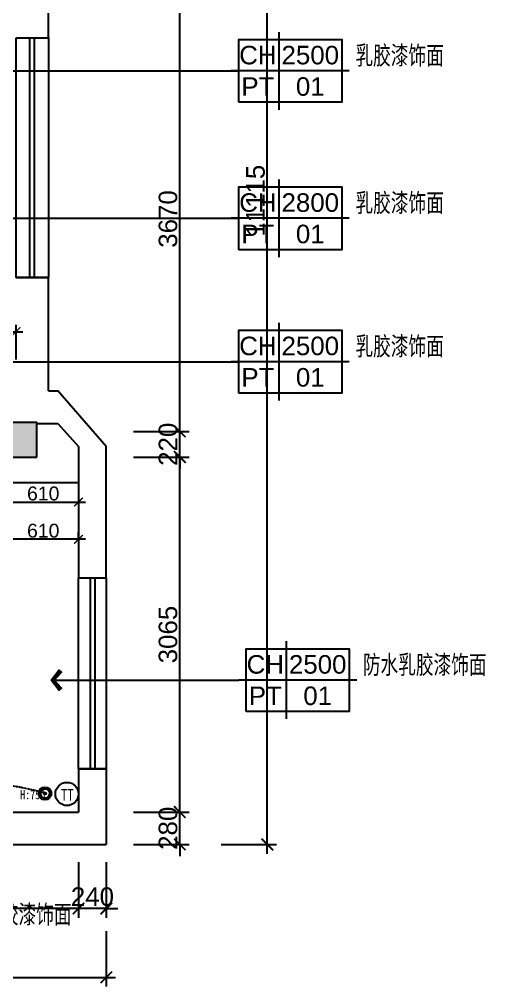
# Model space of a CAD drawing. Header units: millimetres. Extents: x 148889 to 229003, y -70503 to 111106.
# Drawn here: x 217570 to 221599, y 54405 to 62756 of the extents above; entities that cross this region are included whole.
import ezdxf
from ezdxf.enums import TextEntityAlignment as Align

# ---------------------------------------------------------------- set-up
doc = ezdxf.new("R2010")
doc.units = ezdxf.units.MM
doc.header["$PDMODE"] = 3
doc.linetypes.add('DASHED2', pattern=[0.375, 0.25, -0.125])
for name, color, linetype in [('@TK图框', 1, 'Continuous'), ('AXIS_TEXT', 7, 'Continuous'), ('C-天花标高', 1, 'Continuous'), ('C-灯具1', 2, 'Continuous'), ('P-原墙线', 7, 'Continuous'), ('P-外部尺寸', 44, 'Continuous'), ('P-完成面尺寸', 44, 'Continuous'), ('P-开关', 7, 'DASHED2'), ('P-插座', 1, 'Continuous'), ('P-新墙线', 4, 'Continuous'), ('P-窗', 3, 'Continuous'), ('P-间墙尺寸', 6, 'Continuous')]:
    doc.layers.add(name, color=color, linetype=linetype)
doc.styles.add('Arial', font='arial.ttf')
doc.styles.add('COMPLEX', font='complex_.ttf')
doc.styles.add('hb', font='hbsmall.shx', dxfattribs={"width": 0.7})
doc.styles.add('ROMANS', font='ROMANS.shx', dxfattribs={"bigfont": 'BIGFONT.shx'})
doc.styles.add('st', font='SimSun.ttf', dxfattribs={"width": 0.7})
doc.styles.add('宋体', font='SimSun.ttf')
doc.dimstyles.new('1比60', dxfattribs={"dimscale": 60, "dimtxt": 2, "dimasz": 1.25, "dimexe": 1, "dimexo": 1, "dimgap": 0.2, "dimtad": 1, "dimdec": 0, "dimrnd": 0.005, "dimzin": 0, "dimdsep": 46, "dimtxsty": 'Arial', "dimblk": 'ARCHTICK', "dimcen": 0.125, "dimdle": 1, "dimclrd": 44, "dimclre": 44, "dimclrt": 50, "dimadec": 0, "dimazin": 0, "dimtfac": 1, "dimtdec": 0, "dimtix": 1, "dimtmove": 2, "dimatfit": 3, "dimldrblk": 'DOT', "dimfxl": 4, "dimfxlon": 1, "dimtvp": 1, "dimtolj": 1, "dimtzin": 0, "dimarcsym": 0})
doc.dimstyles.new('1比80', dxfattribs={"dimscale": 80, "dimtxt": 2, "dimasz": 1.25, "dimexe": 1, "dimexo": 1, "dimgap": 0.25, "dimtad": 1, "dimdec": 0, "dimrnd": 0.005, "dimzin": 0, "dimdsep": 46, "dimtxsty": 'Arial', "dimblk": 'ARCHTICK', "dimcen": 0.125, "dimdle": 1, "dimclrd": 44, "dimclre": 44, "dimclrt": 50, "dimadec": 0, "dimazin": 0, "dimtfac": 1, "dimtdec": 0, "dimtix": 1, "dimtmove": 2, "dimatfit": 3, "dimldrblk": 'DOT', "dimfxl": 5, "dimfxlon": 1, "dimtvp": 1, "dimtolj": 1, "dimtzin": 0, "dimarcsym": 0})
doc.dimstyles.new('出图比例1：50', dxfattribs={"dimscale": 50, "dimtxt": 2.5, "dimasz": 2, "dimexe": 2, "dimexo": 2, "dimgap": 1, "dimtad": 1, "dimdec": 0, "dimrnd": 5, "dimzin": 0, "dimdsep": 46, "dimtxsty": 'ROMANS', "dimblk1": 'ZHL_XS', "dimblk2": 'ZHL_XS', "dimsah": 1, "dimcen": 0.09, "dimclrd": 256, "dimclre": 256, "dimclrt": 41, "dimadec": 0, "dimazin": 0, "dimtfac": 1, "dimtdec": 4, "dimtix": 1, "dimtmove": 2, "dimatfit": 3, "dimldrblk": 'ZHL_JT', "dimfxl": 1, "dimtolj": 1, "dimtzin": 0, "dimarcsym": 0})

# ---------------------------------------------------------------- blocks, each defined once
blk = doc.blocks.new('RC-')
for p, q in [((-1.51, -5.24), (-1.51, 5.24)), ((7.96, 0), (-7.96, 0))]:
    blk.add_line(p, q)
blk.add_lwpolyline([(-6.96, -4.24), (-6.96, 4.24), (6.96, 4.24), (6.96, -4.24)], close=True)
at = {"width": 0.7, "flags": 4}
for tag, height, style, p in [('NUM7', 2.5, 'st', (-8, 0.84)), ('NUM8', 2, 'hb', (-8, -3.39))]:
    blk.add_attdef(tag, text='', height=height, dxfattribs=dict(at, style=style)).set_placement(p, align=Align.RIGHT)
for tag, height, style, p in [('NUM1', 2, 'hb', (-4.37, 2.13)), ('NUM2', 2, 'hb', (2.7, 2.13)), ('NUM3', 2, 'hb', (-4.37, -2.11)), ('NUM4', 2, 'hb', (2.7, -2.11)), ('NUM9', 2, 'hb', (0, -6.66)), ('NUM10', 2.5, 'st', (0, -10.89))]:
    blk.add_attdef(tag, text='', height=height, dxfattribs=dict(at, style=style)).set_placement(p, align=Align.MIDDLE)
for tag, p, height, style in [('NUM5', (7.54, 0.84), 2.5, 'st'), ('NUM6', (7.54, -3.39), 2, 'hb')]:
    blk.add_attdef(tag, p, '', height=height, dxfattribs=dict(at, style=style))
blk = doc.blocks.new('ZHL_JT')
blk.add_line((-0.221, 0), (-1, 0))
blk.add_lwpolyline([(-0.221, 0), (-0.861, -0.689), (-0.654, -0.862), (0, 0), (-0.654, 0.862), (-0.861, 0.689)], close=True)
for points in [[(-0.861, 0.689), (-0.654, 0.862), (-0.221, 0), (0, 0)], [(-0.861, -0.689), (-0.654, -0.862), (-0.221, 0), (0, 0)]]:
    blk.add_solid(points)
blk = doc.blocks.new('ZHL_XS')
blk.add_line((-1, 0), (0, 0))
at = {"const_width": 0.2}
blk.add_lwpolyline([(-0.6, -0.6), (0.6, 0.6)], dxfattribs=at)
blk = doc.blocks.new('A$C12956B44')
for p, q in [((165, 225), (285, 225)), ((225, 165), (225, 285))]:
    blk.add_line(p, q)
for radius in [225, 40, 20]:
    blk.add_circle((225, 225), radius)
at = {"color": 252, "linetype": 'Continuous'}
for radius in [185, 165]:
    blk.add_circle((225, 225), radius, dxfattribs=at)
blk = doc.blocks.new('_AXISO')
blk.add_circle((0, 0), 0.5)
at = {"layer": 'AXIS_TEXT', "style": 'COMPLEX', "width": 1.041667}
blk.add_attdef('A', text='', height=0.56, dxfattribs=at).set_placement((-0.25, -0.28), (0.25, -0.28), align=Align.FIT)
blk = doc.blocks.new('_ArchTick')
at = {"color": 0, "linetype": 'ByBlock', "const_width": 0.15}
blk.add_lwpolyline([(-0.5, -0.5), (0.5, 0.5)], dxfattribs=at)
blk = doc.blocks.new('*D761')
at = {"layer": 'Defpoints', "color": 0}
for p in [(218081.5, 55632.5), (218321.9, 55632.5), (218081.5, 55079.6)]:
    blk.add_point(p, dxfattribs=at)
at = {"layer": 'P-外部尺寸', "color": 44, "lineweight": -2}
for p, q in [((218081.5, 55479.6), (218081.5, 54999.6)), ((218321.9, 55479.6), (218321.9, 54999.6)), ((218081.5, 55079.6), (217981.5, 55079.6)), ((218321.9, 55079.6), (218081.5, 55079.6)), ((218321.9, 55079.6), (218421.9, 55079.6))]:
    blk.add_line(p, q, dxfattribs=at)
at = {"layer": 'P-外部尺寸', "color": 44, "lineweight": -2, "xscale": 100, "yscale": 100, "zscale": 100}
blk.add_blockref('_ArchTick', (218081.5, 55079.6), dxfattribs=at)
at = {"layer": 'P-外部尺寸', "color": 44, "lineweight": -2, "xscale": 100, "yscale": 100, "zscale": 100, "rotation": 180}
blk.add_blockref('_ArchTick', (218321.9, 55079.6), dxfattribs=at)
at = {"layer": 'P-外部尺寸', "color": 50, "insert": (218201.7, 55181.3), "char_height": 160, "attachment_point": 5, "style": 'Arial'}
blk.add_mtext('\\A1;240', dxfattribs=at)
blk = doc.blocks.new('_Dot')
at = {"color": 0, "linetype": 'ByBlock', "lineweight": -2}
blk.add_line((-0.5, 0), (-1, 0), dxfattribs=at)
at = {"color": 0, "linetype": 'ByBlock', "const_width": 0.5}
blk.add_lwpolyline([(-0.25, 0, 1), (0.25, 0, 1)], format="xyb", close=True, dxfattribs=at)
blk = doc.blocks.new('*D762')
at = {"layer": 'Defpoints', "color": 0}
for p in [(213576.9, 56148), (218081.5, 55632.5), (213576.9, 55079.6)]:
    blk.add_point(p, dxfattribs=at)
at = {"layer": 'P-外部尺寸', "color": 44, "lineweight": -2}
for p, q in [((213576.9, 55479.6), (213576.9, 54999.6)), ((218081.5, 55479.6), (218081.5, 54999.6)), ((218161.5, 55079.6), (213496.9, 55079.6))]:
    blk.add_line(p, q, dxfattribs=at)
at = {"layer": 'P-外部尺寸', "color": 44, "lineweight": -2, "xscale": 100, "yscale": 100, "zscale": 100, "rotation": 180}
blk.add_blockref('_ArchTick', (213576.9, 55079.6), dxfattribs=at)
at = {"layer": 'P-外部尺寸', "color": 44, "lineweight": -2, "xscale": 100, "yscale": 100, "zscale": 100}
blk.add_blockref('_ArchTick', (218081.5, 55079.6), dxfattribs=at)
at = {"layer": 'P-外部尺寸', "color": 50, "insert": (215829.2, 55181.3), "char_height": 160, "attachment_point": 5, "style": 'Arial'}
blk.add_mtext('\\A1;4505', dxfattribs=at)
blk = doc.blocks.new('*D772')
at = {"layer": 'Defpoints', "color": 0}
for p in [(204281.9, 55079.6), (218321.9, 55079.6), (218321.9, 54484.9)]:
    blk.add_point(p, dxfattribs=at)
at = {"layer": 'P-外部尺寸', "color": 44, "lineweight": -2}
for p, q in [((204281.9, 54884.9), (204281.9, 54404.9)), ((218321.9, 54884.9), (218321.9, 54404.9)), ((204201.9, 54484.9), (218401.9, 54484.9))]:
    blk.add_line(p, q, dxfattribs=at)
at = {"layer": 'P-外部尺寸', "color": 44, "lineweight": -2, "xscale": 100, "yscale": 100, "zscale": 100, "rotation": 180}
blk.add_blockref('_ArchTick', (204281.9, 54484.9), dxfattribs=at)
at = {"layer": 'P-外部尺寸', "color": 44, "lineweight": -2, "xscale": 100, "yscale": 100, "zscale": 100}
blk.add_blockref('_ArchTick', (218321.9, 54484.9), dxfattribs=at)
at = {"layer": 'P-外部尺寸', "color": 50, "insert": (211301.9, 54586.6), "char_height": 160, "attachment_point": 5, "style": 'Arial'}
blk.add_mtext('\\A1;14040', dxfattribs=at)
blk = doc.blocks.new('*D773')
at = {"layer": 'Defpoints', "color": 0}
for p in [(218321.9, 55912.2), (218956.8, 55912.2), (218321.9, 55632.5)]:
    blk.add_point(p, dxfattribs=at)
at = {"layer": 'P-外部尺寸', "color": 44, "lineweight": -2}
for p, q in [((218956.8, 55912.2), (218956.8, 56012.2)), ((218556.8, 55912.2), (219036.8, 55912.2)), ((218956.8, 55632.5), (218956.8, 55912.2)), ((218556.8, 55632.5), (219036.8, 55632.5)), ((218956.8, 55632.5), (218956.8, 55532.5))]:
    blk.add_line(p, q, dxfattribs=at)
at = {"layer": 'P-外部尺寸', "color": 44, "lineweight": -2, "xscale": 100, "yscale": 100, "zscale": 100}
for p, rotation in [((218956.8, 55912.2), 270), ((218956.8, 55632.5), 90)]:
    blk.add_blockref('_ArchTick', p, dxfattribs=dict(at, rotation=rotation))
at = {"layer": 'P-外部尺寸', "color": 50, "insert": (218855.1, 55772.3), "char_height": 160, "attachment_point": 5, "rotation": 90, "style": 'Arial'}
blk.add_mtext('\\A1;280', dxfattribs=at)
blk = doc.blocks.new('*D774')
at = {"layer": 'Defpoints', "color": 0}
for p in [(217125.6, 58977.5), (218956.8, 58977.5), (218321.9, 55912.2)]:
    blk.add_point(p, dxfattribs=at)
at = {"layer": 'P-外部尺寸', "color": 44, "lineweight": -2}
for p, q in [((218956.8, 55832.2), (218956.8, 59057.5)), ((218556.8, 58977.5), (219036.8, 58977.5)), ((218556.8, 55912.2), (219036.8, 55912.2))]:
    blk.add_line(p, q, dxfattribs=at)
at = {"layer": 'P-外部尺寸', "color": 44, "lineweight": -2, "xscale": 100, "yscale": 100, "zscale": 100}
for p, rotation in [((218956.8, 58977.5), 90), ((218956.8, 55912.2), 270)]:
    blk.add_blockref('_ArchTick', p, dxfattribs=dict(at, rotation=rotation))
at = {"layer": 'P-外部尺寸', "color": 50, "insert": (218855.1, 57444.8), "char_height": 160, "attachment_point": 5, "rotation": 90, "style": 'Arial'}
blk.add_mtext('\\A1;3065', dxfattribs=at)
blk = doc.blocks.new('*D775')
at = {"layer": 'Defpoints', "color": 0}
for p in [(217125.6, 59197.5), (218956.8, 59197.5), (217125.6, 58977.5)]:
    blk.add_point(p, dxfattribs=at)
at = {"layer": 'P-外部尺寸', "color": 44, "lineweight": -2}
for p, q in [((218956.8, 59197.5), (218956.8, 59297.5)), ((218556.8, 59197.5), (219036.8, 59197.5)), ((218956.8, 58977.5), (218956.8, 59197.5)), ((218556.8, 58977.5), (219036.8, 58977.5)), ((218956.8, 58977.5), (218956.8, 58877.5))]:
    blk.add_line(p, q, dxfattribs=at)
at = {"layer": 'P-外部尺寸', "color": 44, "lineweight": -2, "xscale": 100, "yscale": 100, "zscale": 100}
for p, rotation in [((218956.8, 59197.5), 270), ((218956.8, 58977.5), 90)]:
    blk.add_blockref('_ArchTick', p, dxfattribs=dict(at, rotation=rotation))
at = {"layer": 'P-外部尺寸', "color": 50, "insert": (218855.1, 59087.5), "char_height": 160, "attachment_point": 5, "rotation": 90, "style": 'Arial'}
blk.add_mtext('\\A1;220', dxfattribs=at)
blk = doc.blocks.new('*D776')
at = {"layer": 'Defpoints', "color": 0}
for p in [(214807.6, 62867.5), (218956.8, 62867.5), (217125.6, 59197.5)]:
    blk.add_point(p, dxfattribs=at)
at = {"layer": 'P-外部尺寸', "color": 44, "lineweight": -2}
for p, q in [((218956.8, 59117.5), (218956.8, 62947.5)), ((218556.8, 62867.5), (219036.8, 62867.5)), ((218556.8, 59197.5), (219036.8, 59197.5))]:
    blk.add_line(p, q, dxfattribs=at)
at = {"layer": 'P-外部尺寸', "color": 44, "lineweight": -2, "xscale": 100, "yscale": 100, "zscale": 100}
for p, rotation in [((218956.8, 62867.5), 90), ((218956.8, 59197.5), 270)]:
    blk.add_blockref('_ArchTick', p, dxfattribs=dict(at, rotation=rotation))
at = {"layer": 'P-外部尺寸', "color": 50, "insert": (218855.1, 61032.5), "char_height": 160, "attachment_point": 5, "rotation": 90, "style": 'Arial'}
blk.add_mtext('\\A1;3670', dxfattribs=at)
blk = doc.blocks.new('*D780')
at = {"layer": 'Defpoints', "color": 0}
for p in [(218956.8, 66747.5), (219712.6, 66747.5), (218956.8, 55632.5)]:
    blk.add_point(p, dxfattribs=at)
at = {"layer": 'P-外部尺寸', "color": 44, "lineweight": -2}
for p, q in [((219712.6, 55552.5), (219712.6, 66827.5)), ((219312.6, 66747.5), (219792.6, 66747.5)), ((219312.6, 55632.5), (219792.6, 55632.5))]:
    blk.add_line(p, q, dxfattribs=at)
at = {"layer": 'P-外部尺寸', "color": 44, "lineweight": -2, "xscale": 100, "yscale": 100, "zscale": 100}
for p, rotation in [((219712.6, 66747.5), 90), ((219712.6, 55632.5), 270)]:
    blk.add_blockref('_ArchTick', p, dxfattribs=dict(at, rotation=rotation))
at = {"layer": 'P-外部尺寸', "color": 50, "insert": (219610.9, 61190), "char_height": 160, "attachment_point": 5, "rotation": 90, "style": 'Arial'}
blk.add_mtext('\\A1;11115', dxfattribs=at)
blk = doc.blocks.new('*D934')
at = {"layer": 'Defpoints', "color": 0}
for p in [(217471.9, 58757.5), (218081.9, 58757.5), (218081.9, 58588.8)]:
    blk.add_point(p, dxfattribs=at)
at = {"layer": 'P-间墙尺寸', "color": 44, "lineweight": -2}
for p, q in [((217471.9, 58697.5), (217471.9, 58528.8)), ((218081.9, 58697.5), (218081.9, 58528.8)), ((217411.9, 58588.8), (218141.9, 58588.8))]:
    blk.add_line(p, q, dxfattribs=at)
at = {"layer": 'P-间墙尺寸', "color": 44, "lineweight": -2, "xscale": 75, "yscale": 75, "zscale": 75, "rotation": 180}
blk.add_blockref('_ArchTick', (217471.9, 58588.8), dxfattribs=at)
at = {"layer": 'P-间墙尺寸', "color": 44, "lineweight": -2, "xscale": 75, "yscale": 75, "zscale": 75}
blk.add_blockref('_ArchTick', (218081.9, 58588.8), dxfattribs=at)
at = {"layer": 'P-间墙尺寸', "color": 50, "insert": (217776.9, 58662), "char_height": 120, "attachment_point": 5, "style": 'Arial'}
blk.add_mtext('\\A1;610', dxfattribs=at)
blk = doc.blocks.new('*D961')
at = {"layer": 'Defpoints', "color": 0}
for p in [(217471.9, 58267.4), (217471.9, 58239.6), (218081.9, 58239.6)]:
    blk.add_point(p, dxfattribs=at)
at = {"layer": 'P-完成面尺寸', "color": 44, "lineweight": -2}
for p, q in [((217471.9, 58267.4), (217471.9, 58327.4)), ((218081.9, 58267.4), (218081.9, 58327.4)), ((218141.9, 58267.4), (217411.9, 58267.4))]:
    blk.add_line(p, q, dxfattribs=at)
at = {"layer": 'P-完成面尺寸', "color": 44, "lineweight": -2, "xscale": 75, "yscale": 75, "zscale": 75, "rotation": 180}
blk.add_blockref('_ArchTick', (217471.9, 58267.4), dxfattribs=at)
at = {"layer": 'P-完成面尺寸', "color": 44, "lineweight": -2, "xscale": 75, "yscale": 75, "zscale": 75}
blk.add_blockref('_ArchTick', (218081.9, 58267.4), dxfattribs=at)
at = {"layer": 'P-完成面尺寸', "color": 50, "insert": (217776.9, 58340.7), "char_height": 120, "attachment_point": 5, "style": 'Arial'}
blk.add_mtext('\\A1;610', dxfattribs=at)
blk = doc.blocks.new('*D1002')
at = {"layer": 'Defpoints', "color": 0}
for p in [(217541.9, 60059.5), (215996.9, 59726.3), (217541.9, 59726.3)]:
    blk.add_point(p, dxfattribs=at)
at = {"layer": 'P-完成面尺寸', "color": 44, "lineweight": -2}
for p, q in [((215936.9, 60059.5), (217601.9, 60059.5)), ((215996.9, 59819.5), (215996.9, 60119.5)), ((217541.9, 59819.5), (217541.9, 60119.5))]:
    blk.add_line(p, q, dxfattribs=at)
at = {"layer": 'P-完成面尺寸', "color": 44, "lineweight": -2, "xscale": 75, "yscale": 75, "zscale": 75, "rotation": 180}
blk.add_blockref('_ArchTick', (215996.9, 60059.5), dxfattribs=at)
at = {"layer": 'P-完成面尺寸', "color": 44, "lineweight": -2, "xscale": 75, "yscale": 75, "zscale": 75}
blk.add_blockref('_ArchTick', (217541.9, 60059.5), dxfattribs=at)
at = {"layer": 'P-完成面尺寸', "color": 50, "insert": (216769.4, 60132.8), "char_height": 120, "attachment_point": 5, "style": 'Arial'}
blk.add_mtext('\\A1;1545', dxfattribs=at)

msp = doc.modelspace()

# ---------------------------------------------------------------- hatches: boundary and pattern name
at = {"layer": 'P-原墙线'}
h = msp.add_hatch(color=8, dxfattribs=at)
h.paths.add_polyline_path([(216176.9, 59277.5), (215696.9, 59277.5), (215696.9, 58977.5), (216176.9, 58977.5)])
h.paths.add_polyline_path([(217721.9, 59277.5), (217341.9, 59277.5), (217341.9, 58977.5), (217471.9, 58977.5), (217721.9, 58977.5)])

# ---------------------------------------------------------------- linework, layer by layer
for p, q in [((217821.9, 62597.5), (217821.9, 63847.5)), ((217541.9, 62597.5), (217821.9, 62597.5)), ((217541.9, 60527.5), (217821.9, 60527.5)), ((217821.9, 59547.5), (217821.9, 60527.5)), ((217821.9, 59547.5), (217901.9, 59547.5)), ((218321.9, 59069.2), (217901.9, 59547.5)), ((217341.9, 59277.5), (217721.9, 59277.5)), ((217721.9, 58977.5), (217721.9, 59277.5)), ((217721.9, 59267.5), (217901.9, 59267.5)), ((217901.9, 59267.5), (218081.9, 59069.2)), ((218081.9, 59069.2), (218081.9, 57934.2)), ((218321.9, 57934.2), (218321.9, 59069.2)), ((217471.9, 58977.5), (217721.9, 58977.5)), ((218081.9, 57934.2), (218321.9, 57934.2)), ((218081.9, 56284.2), (218321.9, 56284.2)), ((218081.9, 56284.2), (218081.9, 55912.5)), ((218321.9, 56284.2), (218321.9, 55632.5)), ((217471.9, 55912.5), (218081.9, 55912.5)), ((214211.9, 55632.5), (218321.9, 55632.5))]:
    msp.add_line(p, q, dxfattribs=at)
at = {"layer": 'P-开关', "ltscale": 10}
msp.add_arc((217093.7, 53568), 2602.6, 74.21535, 117.68482, dxfattribs=at)
at = {"layer": 'P-新墙线'}
msp.add_line((217341.9, 58757.5), (218081.9, 58757.5), dxfattribs=at)
at = {"layer": 'P-窗'}
for p, q in [((217661.9, 60527.5), (217661.9, 62597.5)), ((217701.9, 60527.5), (217701.9, 62597.5)), ((218181.9, 57934.2), (218181.9, 56284.2)), ((218221.9, 57934.2), (218221.9, 56284.2))]:
    msp.add_line(p, q, dxfattribs=at)
for points in [[(217541.9, 62597.5), (217821.9, 62597.5), (217821.9, 60527.5), (217541.9, 60527.5)], [(218081.9, 57934.2), (218321.9, 57934.2), (218321.9, 56284.2), (218081.9, 56284.2)]]:
    msp.add_lwpolyline(points, close=True, dxfattribs=at)

# ---------------------------------------------------------------- block references
at = {"layer": 'C-天花标高'}
ref = msp.add_blockref('RC-', (219911.1, 62311.4), dxfattribs=dict(at, xscale=64, yscale=64, zscale=64))
ref.add_attrib('NUM1', 'CH', dxfattribs={"layer": '0', "color": 50, "height": 160, "style": 'Arial', "flags": 4}).set_placement((219631.1, 62447.5), align=Align.MIDDLE)
ref.add_attrib('NUM2', '2500', dxfattribs={"layer": '0', "color": 50, "height": 160, "style": 'Arial'}).set_placement((220083.7, 62447.5), align=Align.MIDDLE)
ref.add_attrib('NUM3', 'PT', dxfattribs={"layer": '0', "color": 50, "height": 160, "style": 'Arial'}).set_placement((219631.1, 62176.3), align=Align.MIDDLE)
ref.add_attrib('NUM4', '01', dxfattribs={"layer": '0', "color": 50, "height": 160, "style": 'Arial'}).set_placement((220083.7, 62176.3), align=Align.MIDDLE)
ref.add_attrib('NUM5', '乳胶漆饰面', (220473.5, 62365.4), dxfattribs={"layer": '0', "color": 50, "height": 160, "style": 'st', "width": 0.7})
ref = msp.add_blockref('RC-', (219911.1, 61038.2), dxfattribs=dict(at, xscale=64, yscale=64, zscale=64))
ref.add_attrib('NUM1', 'CH', dxfattribs={"layer": '0', "color": 50, "height": 160, "style": 'Arial', "flags": 4}).set_placement((219631.1, 61174.3), align=Align.MIDDLE)
ref.add_attrib('NUM2', '2800', dxfattribs={"layer": '0', "color": 50, "height": 160, "style": 'Arial'}).set_placement((220083.7, 61174.3), align=Align.MIDDLE)
ref.add_attrib('NUM3', 'PT', dxfattribs={"layer": '0', "color": 50, "height": 160, "style": 'Arial'}).set_placement((219631.1, 60903.1), align=Align.MIDDLE)
ref.add_attrib('NUM4', '01', dxfattribs={"layer": '0', "color": 50, "height": 160, "style": 'Arial'}).set_placement((220083.7, 60903.1), align=Align.MIDDLE)
ref.add_attrib('NUM5', '乳胶漆饰面', (220473.5, 61092.3), dxfattribs={"layer": '0', "color": 50, "height": 160, "style": 'st', "width": 0.7})
ref = msp.add_blockref('RC-', (219911.1, 59800.5), dxfattribs=dict(at, xscale=64, yscale=64, zscale=64))
ref.add_attrib('NUM1', 'CH', dxfattribs={"layer": '0', "color": 50, "height": 160, "style": 'Arial', "flags": 4}).set_placement((219631.1, 59936.6), align=Align.MIDDLE)
ref.add_attrib('NUM2', '2500', dxfattribs={"layer": '0', "color": 50, "height": 160, "style": 'Arial'}).set_placement((220083.7, 59936.6), align=Align.MIDDLE)
ref.add_attrib('NUM3', 'PT', dxfattribs={"layer": '0', "color": 50, "height": 160, "style": 'Arial'}).set_placement((219631.1, 59665.4), align=Align.MIDDLE)
ref.add_attrib('NUM4', '01', dxfattribs={"layer": '0', "color": 50, "height": 160, "style": 'Arial'}).set_placement((220083.7, 59665.4), align=Align.MIDDLE)
ref.add_attrib('NUM5', '乳胶漆饰面', (220473.5, 59854.6), dxfattribs={"layer": '0', "color": 50, "height": 160, "style": 'st', "width": 0.7})
ref = msp.add_blockref('RC-', (219975.1, 57051.2), dxfattribs=dict(at, xscale=64, yscale=64, zscale=64))
ref.add_attrib('NUM1', 'CH', dxfattribs={"layer": '0', "color": 50, "height": 160, "style": 'Arial', "flags": 4}).set_placement((219695.1, 57187.3), align=Align.MIDDLE)
ref.add_attrib('NUM2', '2500', dxfattribs={"layer": '0', "color": 50, "height": 160, "style": 'Arial'}).set_placement((220147.7, 57187.3), align=Align.MIDDLE)
ref.add_attrib('NUM3', 'PT', dxfattribs={"layer": '0', "color": 50, "height": 160, "style": 'Arial'}).set_placement((219695.1, 56916.1), align=Align.MIDDLE)
ref.add_attrib('NUM4', '01', dxfattribs={"layer": '0', "color": 50, "height": 160, "style": 'Arial'}).set_placement((220147.7, 56916.1), align=Align.MIDDLE)
ref.add_attrib('NUM5', '防水乳胶漆饰面', (220537.5, 57105.2), dxfattribs={"layer": '0', "color": 50, "height": 160, "style": 'st', "width": 0.7})
ref = msp.add_blockref('RC-', (216695.9, 54895.9), dxfattribs=dict(at, xscale=64, yscale=64, zscale=64))
ref.add_attrib('NUM1', 'CH', dxfattribs={"layer": '0', "color": 50, "height": 160, "style": 'Arial', "flags": 4}).set_placement((216415.9, 55032), align=Align.MIDDLE)
ref.add_attrib('NUM2', '原顶', dxfattribs={"layer": '0', "color": 50, "height": 160, "style": 'Arial'}).set_placement((216868.5, 55032), align=Align.MIDDLE)
ref.add_attrib('NUM3', 'PT', dxfattribs={"layer": '0', "color": 50, "height": 160, "style": 'Arial'}).set_placement((216415.9, 54760.8), align=Align.MIDDLE)
ref.add_attrib('NUM4', '01', dxfattribs={"layer": '0', "color": 50, "height": 160, "style": 'Arial'}).set_placement((216868.5, 54760.8), align=Align.MIDDLE)
ref.add_attrib('NUM5', '乳胶漆饰面', (217258.3, 54949.9), dxfattribs={"layer": '0', "color": 50, "height": 160, "style": 'st', "width": 0.7})
at = {"layer": 'C-灯具1', "xscale": 0.2444444447755814, "yscale": 0.2444444438442588, "zscale": 0.24444444444444}
msp.add_blockref('A$C12956B44', (217736.9, 56017.6), dxfattribs=at)
at = {"layer": 'P-插座'}
ref = msp.add_blockref('_AXISO', (217981.9, 56068.2), dxfattribs=dict(at, xscale=199.9375195251196, yscale=199.9375195251487, zscale=199.9375195251483))
ref.add_attrib('A', 'TT', dxfattribs={"layer": 'AXIS_TEXT', "height": 100, "style": 'Arial', "width": 0.629046}).set_placement((217931.1, 56011.6), (218038.5, 56011.6), align=Align.FIT)

# ---------------------------------------------------------------- texts
at = {"layer": '@TK图框', "color": 1, "insert": (220122.3, 55693, -83.4), "char_height": 2.2, "attachment_point": 1, "style": '宋体'}
msp.add_mtext('\\pi-1.8838;①', dxfattribs=at)
at = {"layer": 'P-插座', "insert": (217577.3, 56103.2, -66.1), "char_height": 80, "width": 709.117, "attachment_point": 1, "style": '宋体'}
msp.add_mtext('{\\W0.8;H:750}', dxfattribs=at)

# ---------------------------------------------------------------- dimensions: what is measured, and where the dimension line sits
at = {"layer": 'P-外部尺寸'}
for base, p1, p2, picture, middle in [((219712.6, 66747.5), (218956.8, 55632.5), (218956.8, 66747.5), '*D780', (219610.9, 61190)), ((218956.8, 62867.5), (217125.6, 59197.5), (214807.6, 62867.5), '*D776', (218855.1, 61032.5)), ((218956.8, 59197.5), (217125.6, 58977.5), (217125.6, 59197.5), '*D775', (218855.1, 59087.5)), ((218956.8, 58977.5), (218321.9, 55912.2), (217125.6, 58977.5), '*D774', (218855.1, 57444.8)), ((218956.8, 55912.2), (218321.9, 55632.5), (218321.9, 55912.2), '*D773', (218855.1, 55772.3))]:
    dim = msp.add_linear_dim(base=base, p1=p1, p2=p2, angle=90, dimstyle='1比80', dxfattribs=at)
    dim.commit()
    dim.dimension.update_dxf_attribs({"geometry": picture, "text_midpoint": middle})
for base, p1, p2, picture, middle in [((213576.9, 55079.6), (218081.5, 55632.5), (213576.9, 56148), '*D762', (215829.2, 55181.3)), ((218081.5, 55079.6), (218321.9, 55632.5), (218081.5, 55632.5), '*D761', (218201.7, 55181.3)), ((218321.9, 54484.9), (204281.9, 55079.6), (218321.9, 55079.6), '*D772', (211301.9, 54586.6))]:
    dim = msp.add_linear_dim(base=base, p1=p1, p2=p2, dimstyle='1比80', dxfattribs=at)
    dim.commit()
    dim.dimension.update_dxf_attribs({"geometry": picture, "text_midpoint": middle})
at = {"layer": 'P-完成面尺寸'}
for base, p1, p2, picture, middle in [((217541.9, 60059.5), (215996.9, 59726.3), (217541.9, 59726.3), '*D1002', (216769.4, 60132.8)), ((217471.9, 58267.4), (218081.9, 58239.6), (217471.9, 58239.6), '*D961', (217776.9, 58340.7))]:
    dim = msp.add_linear_dim(base=base, p1=p1, p2=p2, dimstyle='1比60', dxfattribs=at)
    dim.commit()
    dim.dimension.update_dxf_attribs({"geometry": picture, "text_midpoint": middle})
at = {"layer": 'P-间墙尺寸'}
dim = msp.add_linear_dim(base=(218081.9, 58588.8), p1=(217471.9, 58757.5), p2=(218081.9, 58757.5), dimstyle='1比60', dxfattribs=at)
dim.commit()
dim.dimension.update_dxf_attribs({"geometry": '*D934', "text_midpoint": (217776.9, 58662)})

# ---------------------------------------------------------------- leaders
at = {"layer": 'C-天花标高'}
for points in [[(214523.3, 62311.4), (219465.5, 62311.4)], [(213970.9, 61038.2), (219465.5, 61038.2)], [(210953.8, 59800.5), (219465.5, 59800.5)], [(217848.3, 57051.2), (219465.5, 57051.2)]]:
    msp.add_leader(points, dimstyle='出图比例1：50', override={"dimtad": 0}, dxfattribs=at)

doc.saveas('drawing.dxf')
